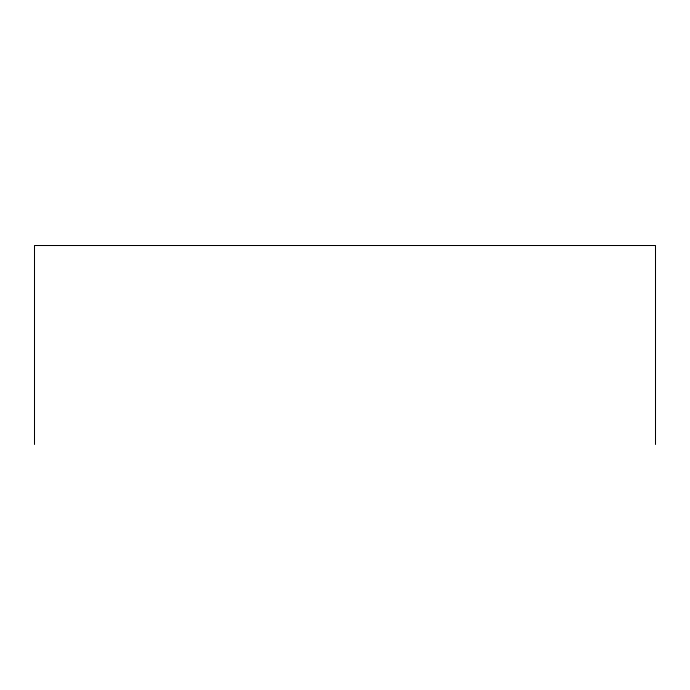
<?xml version="1.0" encoding="UTF-8"?>
<svg xmlns="http://www.w3.org/2000/svg" width="690" height="690" viewBox="0 0 690 690"><rect width="100%" height="100%" fill="white"/><g stroke="black" fill="none" stroke-linecap="round" stroke-linejoin="round"><path stroke-width="1.03" d="M655.5 444.489L655.5 245.511L34.5 245.511L34.5 444.489"/></g></svg>
